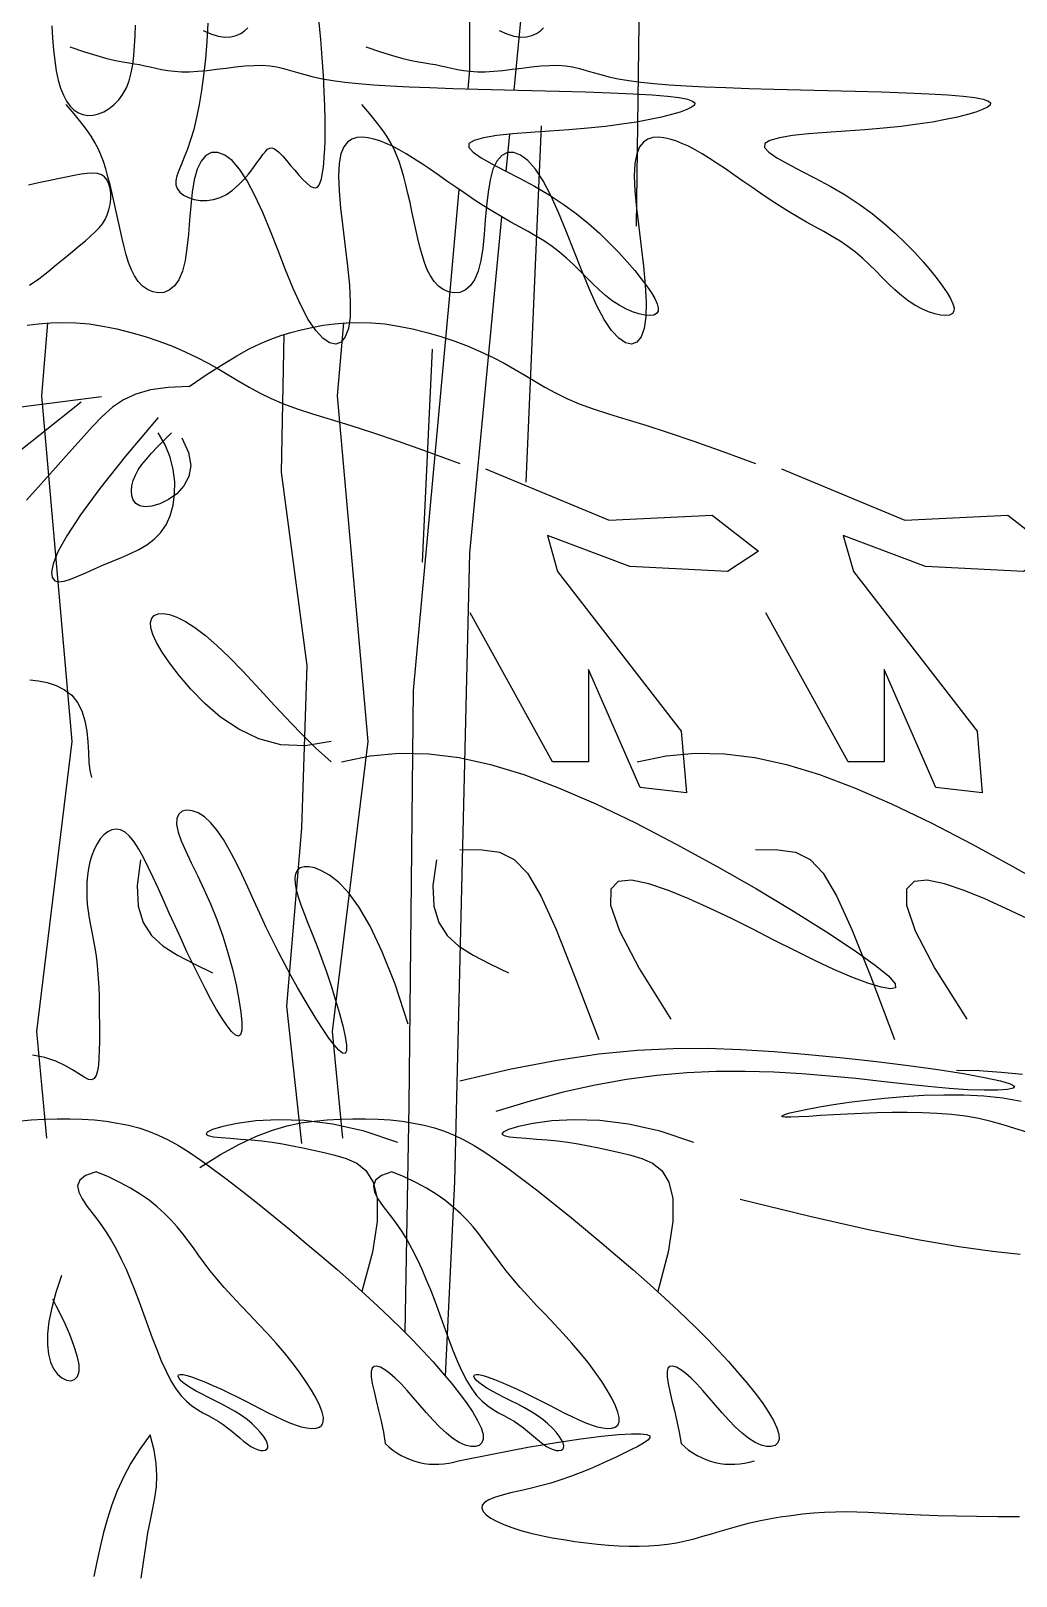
# Model space of a CAD drawing. Header units: inches. Extents: x -177 to 2825, y -2046 to -803.
# Drawn here: x 2226.01 to 2230.43, y -1225.18 to -1218.24 of the extents above; entities that cross this region are included whole.
import ezdxf

# ---------------------------------------------------------------- set-up
doc = ezdxf.new("R2010")
doc.units = ezdxf.units.IN
doc.header["$MEASUREMENT"] = 0

# ---------------------------------------------------------------- blocks, each defined once
blk = doc.blocks.new('A$C2C611E7A')
at = {"linetype": 'ByBlock'}
for points in [[(319.72, 811), (322.08, 835.67), (328.28, 902.74)], [(256.65, 823.11), (258.22, 822.38), (259.68, 821.93), (261.02, 821.75), (262.24, 821.8), (263.32, 822.04), (264.26, 822.44), (265.06, 822.98), (265.7, 823.62)], [(225.93, 824), (226.08, 821.52), (226.27, 819.15), (226.53, 816.92), (226.85, 814.87), (227.25, 813), (227.73, 811.36), (228.3, 809.93), (228.94, 808.71), (229.66, 807.72), (230.46, 806.93), (231.32, 806.36), (232.25, 806), (233.25, 805.84), (234.3, 805.9), (235.39, 806.15), (236.48, 806.6), (237.55, 807.23), (238.57, 808.03), (239.52, 809.01), (240.36, 810.15), (241.07, 811.44), (241.63, 812.88), (242.05, 814.46), (242.36, 816.17), (242.58, 818), (242.74, 819.95), (242.85, 822.01), (242.93, 824.16)], [(257.62, 824.59), (257.39, 820.84), (257.09, 817.3), (256.73, 813.98), (256.3, 810.89), (255.82, 808.03), (255.3, 805.4), (254.72, 803.02), (254.1, 800.9), (253.46, 799.02), (252.81, 797.37), (252.22, 795.93), (251.71, 794.68), (251.33, 793.58), (251.12, 792.62), (251.11, 791.77), (251.37, 791), (251.9, 790.3), (252.68, 789.69), (253.66, 789.19), (254.8, 788.82), (256.06, 788.61), (257.4, 788.58), (258.76, 788.77), (260.1, 789.18), (261.39, 789.83), (262.61, 790.69), (263.76, 791.7), (264.83, 792.81), (265.81, 793.96), (266.7, 795.09), (267.49, 796.16), (268.18, 797.12), (268.77, 797.91), (269.27, 798.53), (269.72, 798.97), (270.14, 799.22), (270.56, 799.28), (271, 799.15), (271.51, 798.82), (272.09, 798.29), (272.78, 797.56), (273.55, 796.68), (274.37, 795.71), (275.22, 794.71), (276.07, 793.73), (276.89, 792.84), (277.66, 792.08), (278.35, 791.52), (278.93, 791.21), (279.42, 791.14), (279.82, 791.29), (280.14, 791.65), (280.41, 792.21), (280.62, 792.95), (280.8, 793.85), (280.96, 794.91), (281.1, 796.1), (281.22, 797.46), (281.31, 799.01), (281.38, 800.78), (281.41, 802.8), (281.4, 805.11), (281.33, 807.71), (281.22, 810.66), (281.04, 813.96), (280.8, 817.54), (280.49, 821.35), (280.11, 825.29)], [(316.67, 823.11), (318.24, 822.38), (319.7, 821.93), (321.04, 821.75), (322.25, 821.8), (323.34, 822.04), (324.28, 822.44), (325.07, 822.98), (325.71, 823.62)], [(310.38, 811.24), (310.72, 815.04), (310.72, 847.02)], [(229.62, 819.79), (232.58, 818.76), (235.06, 817.98), (237.13, 817.4), (238.86, 816.99), (240.32, 816.7), (241.58, 816.5), (242.7, 816.32), (243.76, 816.15), (244.82, 815.93), (245.9, 815.68), (247.02, 815.43), (248.2, 815.19), (249.46, 814.97), (250.81, 814.81), (252.27, 814.72), (253.86, 814.71), (255.59, 814.81), (257.43, 814.99), (259.34, 815.22), (261.28, 815.46), (263.21, 815.69), (265.1, 815.88), (266.91, 816), (268.59, 816.02), (270.14, 815.9), (271.57, 815.68), (272.95, 815.37), (274.33, 814.99), (275.75, 814.57), (277.28, 814.13), (278.96, 813.69), (280.85, 813.28), (282.98, 812.91), (285.4, 812.59), (288.13, 812.31), (291.19, 812.06), (294.62, 811.84), (298.43, 811.65), (302.65, 811.48), (307.31, 811.33), (312.4, 811.19), (317.8, 811.05), (323.35, 810.92), (328.88, 810.77), (334.24, 810.62), (339.28, 810.45), (343.82, 810.25), (347.72, 810.03), (350.84, 809.76), (353.22, 809.47), (354.89, 809.14), (355.93, 808.77), (356.38, 808.38), (356.3, 807.96), (355.74, 807.51), (354.76, 807.03), (353.4, 806.53), (351.69, 806.02), (349.64, 805.5), (347.26, 805), (344.56, 804.51), (341.56, 804.05), (338.26, 803.63), (334.68, 803.26), (330.86, 802.94), (326.94, 802.66), (323.08, 802.38), (319.45, 802.08), (316.21, 801.74), (313.55, 801.31), (311.61, 800.79), (310.57, 800.13), (310.53, 799.32), (311.41, 798.36), (313.03, 797.25), (315.24, 796), (317.89, 794.61), (320.81, 793.1), (323.86, 791.47), (326.86, 789.72), (329.7, 787.86), (332.34, 785.92), (334.79, 783.94), (337.04, 781.94), (339.11, 779.95), (340.99, 778), (342.69, 776.12), (344.2, 774.35), (345.52, 772.71), (346.65, 771.21), (347.57, 769.86), (348.27, 768.67), (348.74, 767.64), (348.96, 766.79), (348.93, 766.12), (348.63, 765.63), (348.06, 765.33), (347.24, 765.23), (346.23, 765.31), (345.06, 765.56), (343.78, 765.99), (342.42, 766.58), (341.02, 767.33), (339.64, 768.23), (338.29, 769.28), (336.98, 770.44), (335.68, 771.68), (334.39, 772.98), (333.08, 774.31), (331.75, 775.63), (330.38, 776.91), (328.95, 778.13), (327.44, 779.25), (325.87, 780.31), (324.24, 781.31), (322.56, 782.28), (320.82, 783.24), (319.05, 784.22), (317.23, 785.25), (315.39, 786.33), (313.52, 787.49), (311.64, 788.72), (309.77, 789.98), (307.91, 791.26), (306.08, 792.54), (304.3, 793.78), (302.57, 794.98), (300.92, 796.09), (299.35, 797.12), (297.86, 798.04), (296.43, 798.86), (295.07, 799.58), (293.77, 800.18), (292.51, 800.67), (291.29, 801.05), (290.1, 801.3), (288.95, 801.43), (287.84, 801.37), (286.83, 801.06), (285.93, 800.44), (285.18, 799.45), (284.6, 798.03), (284.23, 796.1), (284.11, 793.62), (284.23, 790.55), (284.54, 787.02), (284.98, 783.18), (285.47, 779.2), (285.94, 775.23), (286.3, 771.43), (286.5, 767.96), (286.45, 764.98), (286.1, 762.62), (285.48, 760.9), (284.61, 759.85), (283.53, 759.44), (282.3, 759.7), (280.93, 760.62), (279.48, 762.2), (277.98, 764.46), (276.46, 767.35), (274.93, 770.75), (273.38, 774.5), (271.84, 778.42), (270.28, 782.35), (268.72, 786.13), (267.16, 789.6), (265.59, 792.58), (264.04, 794.94), (262.5, 796.68), (261.03, 797.81), (259.63, 798.34), (258.35, 798.3), (257.2, 797.71), (256.22, 796.57), (255.43, 794.92), (254.84, 792.79), (254.43, 790.28), (254.12, 787.51), (253.88, 784.62), (253.64, 781.72), (253.36, 778.94), (252.97, 776.4), (252.43, 774.22), (251.7, 772.51), (250.8, 771.25), (249.78, 770.4), (248.68, 769.94), (247.55, 769.83), (246.42, 770.03), (245.34, 770.51), (244.35, 771.23), (243.48, 772.16), (242.74, 773.27), (242.09, 774.55), (241.53, 775.98), (241.03, 777.53), (240.59, 779.17), (240.18, 780.9), (239.79, 782.68), (239.39, 784.51), (239, 786.34), (238.6, 788.17), (238.19, 789.98), (237.77, 791.73), (237.33, 793.41), (236.87, 795.01), (236.4, 796.49), (235.89, 797.84), (235.32, 799.12), (234.67, 800.37), (233.89, 801.64), (232.95, 803), (231.81, 804.49), (230.45, 806.16), (228.84, 808.07)], [(289.63, 819.79), (292.6, 818.76), (295.08, 817.98), (297.15, 817.4), (298.88, 816.99), (300.34, 816.7), (301.59, 816.5), (302.72, 816.32), (303.78, 816.15), (304.83, 815.93), (305.91, 815.68), (307.04, 815.43), (308.22, 815.19), (309.47, 814.97), (310.82, 814.81), (312.29, 814.72), (313.88, 814.71), (315.61, 814.81), (317.45, 814.99), (319.35, 815.22), (321.29, 815.46), (323.23, 815.69), (325.12, 815.88), (326.92, 816), (328.61, 816.02), (330.15, 815.9), (331.59, 815.68), (332.97, 815.37), (334.34, 814.99), (335.77, 814.57), (337.3, 814.13), (338.98, 813.69), (340.86, 813.28), (343, 812.91), (345.42, 812.59), (348.15, 812.31), (351.21, 812.06), (354.63, 811.84), (358.44, 811.65), (362.66, 811.48), (367.32, 811.33), (372.42, 811.19), (377.82, 811.05), (383.36, 810.92), (388.9, 810.77), (394.26, 810.62), (399.29, 810.45), (403.84, 810.25), (407.73, 810.03), (410.86, 809.76), (413.23, 809.47), (414.91, 809.14), (415.94, 808.77), (416.39, 808.38), (416.31, 807.96), (415.75, 807.51), (414.77, 807.03), (413.42, 806.53), (411.71, 806.02), (409.66, 805.5), (407.28, 805), (404.58, 804.51), (401.57, 804.05), (398.28, 803.63), (394.7, 803.26), (390.88, 802.94), (386.95, 802.66), (383.09, 802.38), (379.46, 802.08), (376.23, 801.74), (373.56, 801.31), (371.62, 800.79), (370.58, 800.13), (370.55, 799.32), (371.42, 798.36), (373.05, 797.25), (375.26, 796), (377.91, 794.61), (380.83, 793.1), (383.87, 791.47), (386.88, 789.72), (389.71, 787.86), (392.35, 785.92), (394.8, 783.94), (397.06, 781.94), (399.13, 779.95), (401.01, 778), (402.7, 776.12), (404.21, 774.35), (405.54, 772.71), (406.67, 771.21), (407.59, 769.86), (408.29, 768.67), (408.75, 767.64), (408.98, 766.79), (408.95, 766.12), (408.64, 765.63), (408.07, 765.33), (407.26, 765.23), (406.25, 765.31), (405.08, 765.56), (403.79, 765.99), (402.43, 766.58), (401.04, 767.33), (399.65, 768.23), (398.3, 769.28), (396.99, 770.44), (395.7, 771.68), (394.4, 772.98), (393.1, 774.31), (391.77, 775.63), (390.39, 776.91), (388.96, 778.13), (387.46, 779.25), (385.89, 780.31), (384.26, 781.31), (382.57, 782.28), (380.84, 783.24), (379.06, 784.22), (377.25, 785.25), (375.4, 786.33), (373.54, 787.49), (371.66, 788.72), (369.78, 789.98), (367.93, 791.26), (366.1, 792.54), (364.31, 793.78), (362.59, 794.98), (360.94, 796.09), (359.36, 797.12), (357.87, 798.04), (356.45, 798.86), (355.09, 799.58), (353.78, 800.18), (352.52, 800.67), (351.3, 801.05), (350.12, 801.3), (348.96, 801.43), (347.86, 801.37), (346.84, 801.06), (345.95, 800.44), (345.19, 799.45), (344.62, 798.03), (344.25, 796.1), (344.12, 793.62), (344.24, 790.55), (344.56, 787.02), (345, 783.18), (345.49, 779.2), (345.95, 775.23), (346.32, 771.43), (346.52, 767.96), (346.47, 764.98), (346.12, 762.62), (345.49, 760.9), (344.62, 759.85), (343.55, 759.44), (342.31, 759.7), (340.95, 760.62), (339.5, 762.2), (337.99, 764.46), (336.47, 767.35), (334.94, 770.75), (333.4, 774.5), (331.85, 778.42), (330.3, 782.35), (328.74, 786.13), (327.17, 789.6), (325.61, 792.58), (324.05, 794.94), (322.52, 796.68), (321.04, 797.81), (319.65, 798.34), (318.36, 798.3), (317.21, 797.71), (316.23, 796.57), (315.44, 794.92), (314.86, 792.79), (314.44, 790.28), (314.14, 787.51), (313.89, 784.62), (313.66, 781.72), (313.37, 778.94), (312.99, 776.4), (312.44, 774.22), (311.71, 772.51), (310.82, 771.25), (309.8, 770.4), (308.7, 769.94), (307.56, 769.83), (306.43, 770.03), (305.35, 770.51), (304.36, 771.23), (303.5, 772.16), (302.75, 773.27), (302.11, 774.55), (301.54, 775.98), (301.05, 777.53), (300.61, 779.17), (300.19, 780.9), (299.8, 782.68), (299.41, 784.51), (299.01, 786.34), (298.61, 788.17), (298.2, 789.98), (297.78, 791.73), (297.34, 793.41), (296.89, 795.01), (296.41, 796.49), (295.9, 797.84), (295.34, 799.12), (294.68, 800.37), (293.9, 801.64), (292.96, 803), (291.83, 804.49), (290.47, 806.16), (288.85, 808.07)], [(221.4, 771.38), (223.28, 772.72), (225.13, 774.14), (226.91, 775.58), (228.59, 776.97), (230.14, 778.26), (231.52, 779.4), (232.74, 780.42), (233.81, 781.35), (234.73, 782.21), (235.52, 783.04), (236.19, 783.88), (236.74, 784.75), (237.18, 785.68), (237.52, 786.7), (237.76, 787.78), (237.88, 788.88), (237.9, 789.96), (237.78, 790.99), (237.54, 791.92), (237.17, 792.73), (236.66, 793.36), (236, 793.8), (235.19, 794.05), (234.23, 794.14), (233.12, 794.09), (231.86, 793.93), (230.44, 793.67), (228.87, 793.34), (227.14, 792.97), (225.26, 792.57), (223.26, 792.15), (221.19, 791.72)], [(318.14, 794.49), (318.86, 802.02)], [(298.44, 605.05), (299.35, 689.16), (306.59, 768.61), (308.56, 790.81)], [(307.73, 589.57), (310.72, 717.02), (317.25, 785.24)], [(220.94, 763.26), (223.27, 763.58), (225.69, 763.78), (228.2, 763.85), (230.8, 763.78), (233.49, 763.54), (236.28, 763.12), (239.12, 762.55), (242, 761.83), (244.85, 760.99), (247.66, 760.05), (250.39, 759.01), (252.99, 757.91), (255.43, 756.75), (257.69, 755.57), (259.82, 754.36), (261.86, 753.14), (263.89, 751.93), (265.95, 750.73), (268.1, 749.56), (270.41, 748.44), (272.93, 747.36), (275.72, 746.34), (278.85, 745.31), (282.39, 744.21), (286.41, 742.97), (290.98, 741.52), (296.18, 739.78), (302.06, 737.69), (308.71, 735.19)], [(224.94, 598.31), (222.87, 619.98), (230.1, 678.79), (223.91, 748.95), (225.14, 763.73)], [(253.81, 750.84), (257.47, 753.34), (260.67, 755.41), (263.48, 757.1), (265.99, 758.47), (268.26, 759.57), (270.37, 760.45), (272.41, 761.18), (274.44, 761.8), (276.54, 762.36), (278.71, 762.85), (280.96, 763.26), (283.29, 763.58), (285.71, 763.78), (288.22, 763.85), (290.81, 763.78), (293.51, 763.54), (296.29, 763.12), (299.14, 762.55), (302.01, 761.83), (304.87, 760.99), (307.68, 760.05), (310.4, 759.01), (313, 757.91), (315.45, 756.75), (317.71, 755.57), (319.83, 754.36), (321.88, 753.14), (323.9, 751.93), (325.96, 750.73), (328.12, 749.56), (330.43, 748.44), (332.95, 747.36), (335.74, 746.34), (338.87, 745.31), (342.41, 744.21), (346.43, 742.97), (351, 741.52), (356.19, 739.78), (362.08, 737.69), (368.73, 735.19)], [(284.95, 598.31), (282.89, 619.98), (290.12, 678.79), (283.92, 748.95), (285.15, 763.73)], [(276.69, 597.28), (273.59, 625.14), (276.69, 661.25), (277.72, 694.27), (272.56, 733.48), (273.08, 761.38)], [(253.81, 750.84), (249.53, 750.67), (245.98, 750.16), (243.01, 749.31), (240.49, 748.13), (238.26, 746.62), (236.18, 744.79), (234.1, 742.63), (231.87, 740.15), (229.39, 737.36), (226.67, 734.32), (223.78, 731.11), (220.79, 727.79)], [(221.46, 691.32), (223.21, 691.14), (225.02, 690.77), (226.8, 690.17), (228.48, 689.32), (229.97, 688.19), (231.18, 686.76), (232.05, 685.01), (232.64, 683.02), (233.01, 680.89), (233.22, 678.72), (233.36, 676.61), (233.48, 674.64), (233.66, 672.92), (233.96, 671.54)], [(236.05, 748.75), (195.31, 743.54), (160.83, 738.32)], [(186.81, 709.65), (190.75, 713.24), (197.05, 718.95), (202.26, 723.58), (206.93, 727.62), (211.65, 731.57), (217, 735.91), (223.55, 741.12), (231.87, 747.71)], [(247.54, 744.58), (240.88, 736.68), (235.67, 730.13), (231.76, 724.8), (228.99, 720.56), (227.19, 717.29), (226.2, 714.87), (225.87, 713.16), (226.04, 712.06), (226.56, 711.44), (227.38, 711.22), (228.45, 711.34), (229.75, 711.73), (231.23, 712.33), (232.86, 713.06), (234.59, 713.86), (236.4, 714.67), (238.24, 715.43), (240.07, 716.16), (241.87, 716.93), (243.6, 717.77), (245.23, 718.72), (246.71, 719.84), (248.01, 721.17), (249.11, 722.75), (249.96, 724.62), (250.55, 726.74), (250.86, 729.04), (250.87, 731.48), (250.56, 734), (249.92, 736.54), (248.92, 739.04), (247.54, 741.45)], [(252.3, 740.41), (253.7, 737.45), (254.11, 734.83), (253.72, 732.57), (252.71, 730.66), (251.27, 729.1), (249.58, 727.9), (247.83, 727.06), (246.2, 726.58), (244.85, 726.46), (243.79, 726.66), (243.01, 727.13), (242.47, 727.82), (242.17, 728.68), (242.08, 729.66), (242.18, 730.72), (242.46, 731.8), (242.9, 732.87), (243.49, 733.93), (244.23, 735.01), (245.13, 736.13), (246.17, 737.32), (247.37, 738.58), (248.71, 739.95), (250.21, 741.45)], [(313.93, 734.15), (339.01, 723.71), (359.9, 724.75), (369.3, 717.45), (363.03, 713.28), (343.18, 714.32), (326.47, 720.58), (328.56, 713.28), (353.63, 680.93), (354.68, 668.41), (345.27, 669.45), (334.83, 693.45), (334.83, 680.93), (334.83, 674.67), (327.51, 674.67), (316.02, 695.54), (310.8, 704.93)], [(373.95, 734.15), (399.02, 723.71), (419.92, 724.75), (429.32, 717.45), (423.05, 713.28), (403.2, 714.32), (386.49, 720.58), (388.57, 713.28), (413.65, 680.93), (414.69, 668.41), (405.29, 669.45), (394.84, 693.45), (394.84, 680.93), (394.84, 674.67), (387.53, 674.67), (376.04, 695.54), (370.81, 704.93)], [(282.59, 678.84), (277.31, 677.93), (272.42, 678.17), (267.93, 679.37), (263.85, 681.3), (260.19, 683.76), (256.96, 686.55), (254.15, 689.44), (251.77, 692.23), (249.84, 694.75), (248.32, 696.97), (247.19, 698.9), (246.44, 700.54), (246.04, 701.9), (245.97, 702.99), (246.21, 703.83), (246.73, 704.41), (247.51, 704.74), (248.54, 704.8), (249.81, 704.58), (251.32, 704.04), (253.04, 703.17), (254.98, 701.94), (257.11, 700.33), (259.44, 698.32), (261.94, 695.91), (264.6, 693.16), (267.39, 690.16), (270.3, 687.02), (273.29, 683.8), (276.35, 680.61), (279.46, 677.54), (282.59, 674.67)], [(284.68, 674.67), (290.55, 675.89), (296.43, 676.44), (302.42, 676.33), (308.57, 675.56), (314.96, 674.15), (321.67, 672.1), (328.76, 669.43), (336.31, 666.15), (344.33, 662.29), (352.62, 658.01), (360.9, 653.48), (368.92, 648.89), (376.4, 644.41), (383.09, 640.22), (388.7, 636.51), (392.98, 633.45), (395.74, 631.18), (397.06, 629.67), (397.13, 628.85), (396.12, 628.65), (394.19, 628.99), (391.51, 629.81), (388.27, 631.03), (384.62, 632.58), (380.73, 634.4), (376.66, 636.4), (372.45, 638.53), (368.15, 640.71), (363.81, 642.88), (359.48, 644.96), (355.2, 646.88), (351.02, 648.58), (347.04, 649.94), (343.54, 650.67), (340.86, 650.42), (339.33, 648.84), (339.3, 645.61), (341.1, 640.37), (345.07, 632.78), (351.54, 622.5)], [(344.7, 674.67), (350.56, 675.89), (356.45, 676.44), (362.43, 676.33), (368.58, 675.56), (374.98, 674.15), (381.68, 672.1), (388.77, 669.43), (396.32, 666.15), (404.35, 662.29), (412.63, 658.01), (420.92, 653.48), (428.94, 648.89)], [(423.83, 642.88), (419.49, 644.96), (415.21, 646.88), (411.04, 648.58), (407.05, 649.94), (403.55, 650.67), (400.87, 650.42), (399.35, 648.84), (399.32, 645.61), (401.12, 640.37), (405.09, 632.78), (411.56, 622.5)], [(298.26, 621.45), (295.57, 629.6), (292.99, 636.17), (290.54, 641.34), (288.23, 645.3), (286.07, 648.22), (284.09, 650.29), (282.28, 651.68), (280.68, 652.58), (279.28, 653.15), (278.1, 653.42), (277.12, 653.42), (276.35, 653.17), (275.78, 652.68), (275.41, 651.97), (275.25, 651.06), (275.28, 649.97), (275.51, 648.72), (275.9, 647.29), (276.45, 645.69), (277.13, 643.91), (277.91, 641.94), (278.78, 639.78), (279.71, 637.41), (280.68, 634.84), (281.66, 632.08), (282.62, 629.22), (283.52, 626.36), (284.31, 623.63), (284.97, 621.12), (285.45, 618.95), (285.72, 617.23), (285.73, 616.06), (285.46, 615.54), (284.93, 615.61), (284.18, 616.2), (283.25, 617.24), (282.17, 618.65), (280.98, 620.37), (279.71, 622.31), (278.41, 624.41), (277.11, 626.6), (275.81, 628.87), (274.51, 631.21), (273.21, 633.63), (271.93, 636.1), (270.65, 638.64), (269.39, 641.24), (268.14, 643.89), (266.91, 646.58), (265.69, 649.26), (264.47, 651.89), (263.24, 654.41), (262.02, 656.76), (260.77, 658.9), (259.51, 660.77), (258.22, 662.32), (256.9, 663.5), (255.61, 664.32), (254.39, 664.78), (253.3, 664.89), (252.39, 664.65), (251.7, 664.08), (251.31, 663.19), (251.25, 661.97), (251.57, 660.45), (252.21, 658.64), (253.12, 656.55), (254.23, 654.21), (255.48, 651.64), (256.81, 648.84), (258.15, 645.85), (259.44, 642.67), (260.62, 639.34), (261.67, 635.96), (262.58, 632.62), (263.33, 629.43), (263.91, 626.49), (264.31, 623.91), (264.5, 621.79), (264.49, 620.24), (264.24, 619.32), (263.8, 619.01), (263.18, 619.25), (262.4, 619.97), (261.49, 621.12), (260.47, 622.63), (259.37, 624.44), (258.22, 626.5), (257.03, 628.73), (255.81, 631.11), (254.59, 633.6), (253.36, 636.17), (252.15, 638.78), (250.95, 641.39), (249.77, 643.97), (248.64, 646.5), (247.55, 648.92), (246.51, 651.21), (245.5, 653.34), (244.53, 655.28), (243.58, 656.98), (242.64, 658.43), (241.72, 659.58), (240.81, 660.41), (239.89, 660.89), (238.99, 661.04), (238.12, 660.9), (237.28, 660.5), (236.49, 659.86), (235.76, 659.04), (235.11, 658.05), (234.54, 656.93), (234.06, 655.71), (233.68, 654.41), (233.39, 653.04), (233.19, 651.63), (233.07, 650.18), (233.02, 648.71), (233.05, 647.25), (233.14, 645.8), (233.31, 644.38), (233.52, 642.98), (233.77, 641.58), (234.04, 640.17), (234.32, 638.74), (234.59, 637.27), (234.84, 635.74), (235.06, 634.15), (235.23, 632.48), (235.36, 630.74), (235.45, 628.95), (235.52, 627.13), (235.55, 625.27), (235.57, 623.41), (235.58, 621.55), (235.58, 619.71), (235.58, 617.91), (235.56, 616.19), (235.5, 614.59), (235.39, 613.17), (235.2, 611.97), (234.92, 611.03), (234.53, 610.41), (234.02, 610.15), (233.35, 610.27), (232.51, 610.72), (231.45, 611.39), (230.16, 612.21), (228.6, 613.09), (226.74, 613.94), (224.55, 614.67), (222, 615.19)], [(308.71, 656.93), (313.22, 656.85), (316.79, 656.33), (319.75, 654.89), (322.42, 652.1), (325.15, 647.5), (328.25, 640.64), (332.06, 631.07), (336.92, 618.32)], [(368.73, 656.93), (373.24, 656.85), (376.81, 656.33), (379.76, 654.89), (382.44, 652.1), (385.16, 647.5), (388.26, 640.64), (392.08, 631.07), (396.93, 618.32)], [(243.94, 654.84), (243.24, 649.58), (243.43, 645.39), (244.44, 642.08), (246.16, 639.45), (248.52, 637.32), (251.43, 635.47), (254.81, 633.73), (258.57, 631.89)], [(303.96, 654.84), (303.26, 649.58), (303.45, 645.39), (304.45, 642.08), (306.18, 639.45), (308.54, 637.32), (311.45, 635.47), (314.82, 633.73), (318.58, 631.89)], [(308.71, 609.98), (319.1, 612.38), (328.44, 614.18), (336.91, 615.42), (344.7, 616.19), (351.97, 616.55), (358.92, 616.58), (365.71, 616.33), (372.52, 615.89), (379.48, 615.31), (386.46, 614.62), (393.28, 613.86), (399.74, 613.06), (405.67, 612.24), (410.88, 611.44), (415.18, 610.67), (418.4, 609.98), (420.4, 609.37), (421.23, 608.87), (421, 608.49), (419.84, 608.21), (417.84, 608.06), (415.12, 608.04), (411.79, 608.16), (407.96, 608.41), (403.72, 608.8), (399.13, 609.3), (394.24, 609.85), (389.07, 610.41), (383.69, 610.94), (378.12, 611.39), (372.41, 611.72), (366.6, 611.89), (360.73, 611.84), (354.77, 611.56), (348.71, 611.03), (342.52, 610.21), (336.18, 609.1), (329.67, 607.66), (322.96, 605.87), (316.02, 603.71)], [(365.59, 585.98), (379.71, 582.49), (391.66, 579.78), (401.67, 577.76), (409.98, 576.32), (416.81, 575.38), (422.41, 574.82)], [(423.75, 599.54), (421.35, 600.32), (418.97, 601.06), (416.53, 601.74), (414, 602.32), (411.31, 602.78), (408.48, 603.12), (405.55, 603.36), (402.55, 603.5), (399.49, 603.56), (396.42, 603.55), (393.35, 603.48), (390.32, 603.37), (387.36, 603.22), (384.53, 603.06), (381.9, 602.9), (379.54, 602.76), (377.52, 602.65), (375.89, 602.58), (374.74, 602.59), (374.12, 602.67), (374.09, 602.85), (374.63, 603.11), (375.7, 603.44), (377.26, 603.82), (379.28, 604.25), (381.71, 604.7), (384.54, 605.17), (387.7, 605.63), (391.18, 606.07), (394.9, 606.47), (398.8, 606.8), (402.83, 607.04), (406.91, 607.15), (410.99, 607.12), (415, 606.91), (418.87, 606.5), (422.57, 605.86)], [(422.87, 611.23), (418.56, 611.68), (414.09, 611.97), (409.47, 612.06)], [(219.14, 601.81), (221.78, 602.05), (224.4, 602.21), (227.01, 602.28), (229.59, 602.28), (232.12, 602.19), (234.59, 602.02), (236.98, 601.76), (239.29, 601.4), (241.48, 600.96), (243.56, 600.42), (245.57, 599.75), (247.54, 598.95), (249.54, 597.99), (251.61, 596.84), (253.79, 595.49), (256.14, 593.9), (258.7, 592.07), (261.5, 589.97), (264.51, 587.65), (267.67, 585.15), (270.92, 582.52), (274.22, 579.81), (277.5, 577.06), (280.71, 574.33), (283.8, 571.66), (286.73, 569.09), (289.48, 566.61), (292.09, 564.22), (294.55, 561.89), (296.88, 559.62), (299.09, 557.39), (301.2, 555.19), (303.21, 553), (305.14, 550.82), (306.95, 548.67), (308.6, 546.59), (310.07, 544.6), (311.33, 542.74), (312.33, 541.05), (313.04, 539.55), (313.43, 538.28), (313.48, 537.26), (313.21, 536.5), (312.67, 536), (311.9, 535.76), (310.93, 535.78), (309.82, 536.06), (308.59, 536.6), (307.3, 537.4), (305.98, 538.45), (304.63, 539.71), (303.28, 541.11), (301.94, 542.61), (300.6, 544.16), (299.3, 545.68), (298.02, 547.14), (296.79, 548.48), (295.62, 549.65), (294.52, 550.61), (293.52, 551.35), (292.64, 551.85), (291.9, 552.08), (291.32, 552.03), (290.93, 551.66), (290.74, 550.96), (290.76, 549.91), (290.96, 548.56), (291.31, 546.94), (291.75, 545.09), (292.24, 543.07), (292.74, 540.91), (293.2, 538.67), (293.58, 536.38)], [(255.96, 592.36), (260.18, 595.01), (264, 597.12), (267.48, 598.75), (270.68, 599.97), (273.66, 600.84), (276.46, 601.43), (279.15, 601.81), (281.79, 602.05), (284.42, 602.21), (287.02, 602.28), (289.6, 602.28), (292.14, 602.19), (294.61, 602.02), (297, 601.76), (299.3, 601.4), (301.49, 600.96), (303.57, 600.42), (305.58, 599.75), (307.56, 598.95), (309.56, 597.99), (311.62, 596.84), (313.81, 595.49), (316.16, 593.9), (318.72, 592.07), (321.52, 589.97), (324.53, 587.65), (327.68, 585.15), (330.94, 582.52), (334.23, 579.81), (337.52, 577.06), (340.73, 574.33), (343.82, 571.66), (346.74, 569.09), (349.5, 566.61), (352.1, 564.22), (354.56, 561.89), (356.9, 559.62), (359.11, 557.39), (361.22, 555.19), (363.23, 553), (365.15, 550.82), (366.96, 548.67), (368.62, 546.59), (370.09, 544.6), (371.34, 542.74), (372.34, 541.05), (373.05, 539.55), (373.45, 538.28), (373.49, 537.26), (373.23, 536.5), (372.69, 536), (371.91, 535.76), (370.95, 535.78), (369.83, 536.06), (368.61, 536.6), (367.32, 537.4), (365.99, 538.45), (364.65, 539.71), (363.3, 541.11), (361.95, 542.61), (360.62, 544.16), (359.31, 545.68), (358.04, 547.14), (356.81, 548.48), (355.63, 549.65), (354.54, 550.61), (353.54, 551.35), (352.66, 551.85), (351.92, 552.08), (351.34, 552.03), (350.94, 551.66), (350.75, 550.96), (350.77, 549.91), (350.98, 548.56), (351.32, 546.94), (351.76, 545.09), (352.25, 543.07), (352.75, 540.91), (353.21, 538.67), (353.6, 536.38)], [(296.17, 597.45), (289.33, 599.73), (282.95, 601.16), (277.11, 601.9), (271.89, 602.08), (267.34, 601.85), (263.56, 601.34), (260.61, 600.7), (258.57, 600.06), (257.47, 599.54), (257.22, 599.15), (257.69, 598.85), (258.76, 598.63), (260.29, 598.45), (262.16, 598.3), (264.24, 598.15), (266.4, 597.98), (268.53, 597.76), (270.63, 597.49), (272.71, 597.17), (274.79, 596.8), (276.88, 596.39), (279, 595.92), (281.16, 595.41), (283.38, 594.85), (285.64, 594.19), (287.8, 593.24), (289.68, 591.74), (291.11, 589.43), (291.92, 586.08), (291.93, 581.42), (290.97, 575.21), (288.86, 567.19)], [(297.6, 558.9), (298.44, 605.05)], [(356.19, 597.45), (349.35, 599.73), (342.97, 601.16), (337.13, 601.9), (331.9, 602.08), (327.36, 601.85), (323.58, 601.34), (320.63, 600.7), (318.58, 600.06), (317.48, 599.54), (317.23, 599.15), (317.71, 598.85), (318.78, 598.63), (320.31, 598.45), (322.18, 598.3), (324.26, 598.15), (326.42, 597.98), (328.55, 597.76), (330.65, 597.49), (332.73, 597.17), (334.81, 596.8), (336.9, 596.39), (339.01, 595.92), (341.17, 595.41), (343.39, 594.85), (345.65, 594.19), (347.81, 593.24), (349.7, 591.74), (351.13, 589.43), (351.94, 586.08), (351.95, 581.42), (350.99, 575.21), (348.88, 567.19)], [(234.91, 591.48), (232.79, 590.73), (231.6, 589.79), (231.18, 588.67), (231.39, 587.41), (232.09, 586.02), (233.13, 584.5), (234.36, 582.9), (235.64, 581.21), (236.85, 579.45), (237.98, 577.63), (239.04, 575.75), (240.04, 573.78), (240.99, 571.74), (241.9, 569.61), (242.79, 567.4), (243.67, 565.1), (244.54, 562.71), (245.43, 560.27), (246.32, 557.84), (247.23, 555.46), (248.15, 553.18), (249.11, 551.06), (250.09, 549.13), (251.11, 547.46), (252.17, 546.07), (253.26, 544.94), (254.36, 544.01), (255.47, 543.25), (256.57, 542.6), (257.66, 542.03), (258.71, 541.48), (259.72, 540.9), (260.68, 540.27), (261.59, 539.59), (262.45, 538.89), (263.28, 538.19), (264.07, 537.5), (264.83, 536.86), (265.57, 536.29), (266.29, 535.8), (266.99, 535.42), (267.66, 535.14), (268.27, 534.99), (268.81, 534.94), (269.25, 535.01), (269.57, 535.2), (269.76, 535.51), (269.79, 535.94), (269.65, 536.49), (269.34, 537.15), (268.87, 537.88), (268.24, 538.68), (267.47, 539.51), (266.57, 540.37), (265.54, 541.23), (264.39, 542.07), (263.14, 542.87), (261.81, 543.63), (260.44, 544.36), (259.07, 545.05), (257.72, 545.73), (256.43, 546.37), (255.24, 547), (254.18, 547.61), (253.27, 548.2), (252.55, 548.76), (252.01, 549.26), (251.68, 549.7), (251.55, 550.05), (251.65, 550.29), (251.99, 550.41), (252.57, 550.38), (253.41, 550.19), (254.47, 549.85), (255.71, 549.39), (257.11, 548.83), (258.63, 548.17), (260.23, 547.44), (261.87, 546.67), (263.52, 545.86), (265.14, 545.03), (266.74, 544.21), (268.3, 543.4), (269.81, 542.63), (271.28, 541.91), (272.69, 541.24), (274.05, 540.66), (275.34, 540.17), (276.56, 539.79), (277.68, 539.54), (278.69, 539.43), (279.55, 539.48), (280.24, 539.71), (280.74, 540.13), (281.01, 540.77), (281.03, 541.63), (280.79, 542.73), (280.29, 544.05), (279.56, 545.55), (278.62, 547.21), (277.49, 548.98), (276.19, 550.85), (274.73, 552.79), (273.15, 554.75), (271.46, 556.72), (269.69, 558.67), (267.88, 560.61), (266.07, 562.53), (264.28, 564.41), (262.56, 566.25), (260.93, 568.04), (259.43, 569.76), (258.08, 571.43), (256.86, 573.03), (255.73, 574.57), (254.66, 576.07), (253.6, 577.53), (252.52, 578.95), (251.39, 580.34), (250.16, 581.72), (248.81, 583.08), (247.32, 584.41), (245.68, 585.72), (243.88, 586.98), (241.91, 588.2), (239.77, 589.36), (237.44, 590.46), (234.91, 591.48)], [(294.93, 591.48), (292.81, 590.73), (291.61, 589.79), (291.19, 588.67), (291.41, 587.41), (292.1, 586.02), (293.14, 584.5), (294.37, 582.9), (295.66, 581.21), (296.87, 579.45), (298, 577.63), (299.06, 575.75), (300.05, 573.78), (301, 571.74), (301.92, 569.61), (302.81, 567.4), (303.68, 565.1), (304.56, 562.71), (305.44, 560.27), (306.33, 557.84), (307.24, 555.46), (308.17, 553.18), (309.12, 551.06), (310.11, 549.13), (311.13, 547.46), (312.18, 546.07), (313.27, 544.94), (314.38, 544.01), (315.49, 543.25), (316.59, 542.6), (317.67, 542.03), (318.73, 541.48), (319.74, 540.9), (320.7, 540.27), (321.61, 539.59), (322.47, 538.89), (323.29, 538.19), (324.09, 537.5), (324.85, 536.86), (325.59, 536.29), (326.3, 535.8), (327.01, 535.42), (327.67, 535.14), (328.29, 534.99), (328.82, 534.94), (329.26, 535.01), (329.59, 535.2), (329.78, 535.51), (329.81, 535.94), (329.67, 536.49), (329.35, 537.15), (328.88, 537.88), (328.26, 538.68), (327.49, 539.51), (326.59, 540.37), (325.56, 541.23), (324.41, 542.07), (323.15, 542.87), (321.83, 543.63), (320.46, 544.36), (319.08, 545.05), (317.73, 545.73), (316.44, 546.37), (315.25, 547), (314.19, 547.61), (313.29, 548.2), (312.57, 548.76), (312.03, 549.26), (311.69, 549.7), (311.57, 550.05), (311.67, 550.29), (312, 550.41), (312.59, 550.38), (313.42, 550.19), (314.48, 549.85), (315.73, 549.39), (317.13, 548.83), (318.64, 548.17), (320.24, 547.44), (321.88, 546.67), (323.53, 545.86), (325.16, 545.03), (326.75, 544.21), (328.31, 543.4), (329.83, 542.63), (331.29, 541.91), (332.71, 541.24), (334.06, 540.66), (335.35, 540.17), (336.57, 539.79), (337.7, 539.54), (338.71, 539.43), (339.57, 539.48), (340.26, 539.71), (340.75, 540.13), (341.02, 540.77), (341.05, 541.63), (340.8, 542.73), (340.31, 544.05), (339.58, 545.55), (338.64, 547.21), (337.51, 548.98), (336.2, 550.85), (334.75, 552.79), (333.16, 554.75), (331.47, 556.72), (329.71, 558.67), (327.9, 560.61), (326.09, 562.53), (324.3, 564.41), (322.57, 566.25), (320.94, 568.04), (319.45, 569.76), (318.1, 571.43), (316.88, 573.03), (315.75, 574.57), (314.67, 576.07), (313.62, 577.53), (312.54, 578.95), (311.41, 580.34), (310.18, 581.72), (308.83, 583.08), (307.33, 584.41), (305.69, 585.72), (303.89, 586.98), (301.93, 588.2), (299.78, 589.36), (297.45, 590.46), (294.93, 591.48)], [(305.8, 550.03), (307.73, 589.57)], [(227.91, 570.49), (226.75, 567.05), (225.91, 563.92), (225.36, 561.11), (225.08, 558.61), (225.05, 556.41), (225.26, 554.5), (225.68, 552.88), (226.3, 551.54), (227.09, 550.48), (227.98, 549.71), (228.91, 549.25), (229.79, 549.13), (230.57, 549.36), (231.15, 549.97), (231.48, 550.97), (231.48, 552.38), (231.11, 554.2), (230.43, 556.29), (229.57, 558.49), (228.63, 560.66), (227.7, 562.62), (226.91, 564.21), (226.36, 565.29), (226.15, 565.68)], [(245.89, 538.13), (243.77, 535.22), (241.97, 532.36), (240.47, 529.55), (239.2, 526.76), (238.14, 523.97), (237.24, 521.16), (236.45, 518.3), (235.74, 515.39), (235.08, 512.4), (234.46, 509.37)], [(244.1, 509.07), (244.53, 512.3), (244.98, 515.39), (245.45, 518.23), (245.95, 520.8), (246.44, 523.16), (246.86, 525.39), (247.15, 527.61), (247.25, 529.89), (247.11, 532.35), (246.68, 535.06), (245.89, 538.13)], [(308.47, 532.88), (315.92, 534.38), (322.53, 535.61), (328.31, 536.59), (333.29, 537.34), (337.47, 537.87), (340.89, 538.2), (343.54, 538.36), (345.47, 538.35), (346.68, 538.2), (347.26, 537.92), (347.28, 537.52), (346.83, 537.03), (345.98, 536.45), (344.82, 535.8), (343.43, 535.09), (341.89, 534.34), (340.27, 533.56), (338.58, 532.77), (336.83, 531.98), (335.01, 531.19), (333.13, 530.42), (331.2, 529.69), (329.2, 529), (327.15, 528.36), (325.05, 527.79), (322.96, 527.28), (320.93, 526.8), (319.01, 526.34), (317.28, 525.89), (315.78, 525.43), (314.57, 524.95), (313.72, 524.43), (313.27, 523.86), (313.19, 523.24), (313.48, 522.6), (314.09, 521.93), (315, 521.26), (316.19, 520.59), (317.62, 519.95), (319.27, 519.33), (321.11, 518.75), (323.11, 518.21), (325.24, 517.71), (327.46, 517.27), (329.74, 516.87), (332.05, 516.52), (334.36, 516.22), (336.64, 515.97), (338.85, 515.78), (340.99, 515.65), (343.08, 515.58), (345.1, 515.57), (347.07, 515.63), (348.99, 515.77), (350.86, 515.98), (352.69, 516.26), (354.48, 516.63), (356.24, 517.06), (358, 517.55), (359.77, 518.07), (361.56, 518.61), (363.4, 519.15), (365.31, 519.69), (367.29, 520.2), (369.35, 520.67), (371.5, 521.1), (373.71, 521.48), (375.95, 521.8), (378.22, 522.08), (380.48, 522.29), (382.73, 522.44), (384.94, 522.53), (387.12, 522.56), (389.29, 522.52), (391.53, 522.44), (393.88, 522.33), (396.42, 522.2), (399.19, 522.06), (402.25, 521.92), (405.67, 521.8), (409.47, 521.71), (413.57, 521.64), (417.87, 521.6), (422.25, 521.59)]]:
    blk.add_lwpolyline(points, dxfattribs=at)
for centre in [(303.9, 546.86), (363.91, 546.86)]:
    blk.add_arc(centre, 14.71, 225.448, 288.1012, dxfattribs=at)
blk = doc.blocks.new('A$C69026C4B')
for p, q in [((24.45, 440.66), (25, 482.1)), ((13.57, 452.09), (11.83, 411.45)), ((1.11, 426.61), (0, 402.32))]:
    blk.add_line(p, q)

msp = doc.modelspace()

# ---------------------------------------------------------------- block references
for name, p, xscale, yscale, zscale in [('A$C2C611E7A', (2221.0974, -1236.4653), 0.02214566929133858, 0.02214566929133858, 0.02214566929133858), ('A$C69026C4B', (2227.7655, -1236.4653), 0.03937007874015748, 0.03937007874015748, 0.03937007874015748)]:
    msp.add_blockref(name, p, dxfattribs=dict(xscale=xscale, yscale=yscale, zscale=zscale))

doc.saveas('drawing.dxf')
